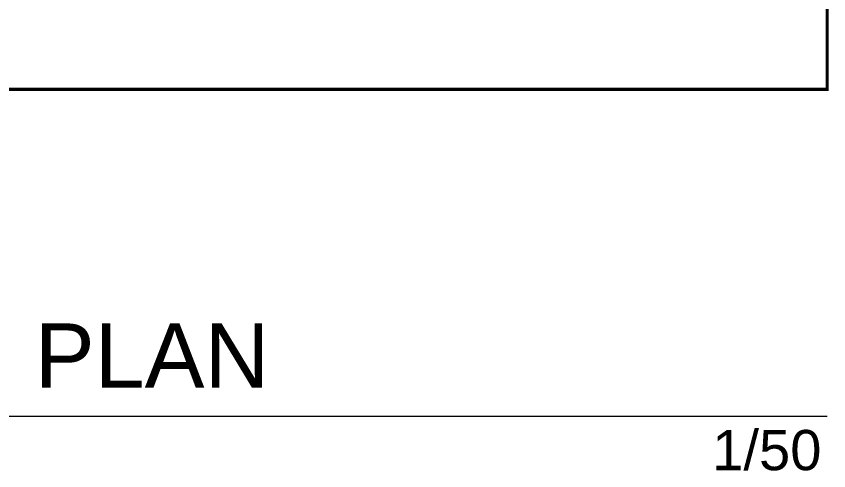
# Model space of a CAD drawing. Header units: millimetres. Extents: x 29001 to 40804, y -8833 to -5892.
# Drawn here: x 31238.8 to 31491.6, y -8799.4 to -8658 of the extents above; entities that cross this region are included whole.
import ezdxf
from ezdxf.enums import TextEntityAlignment as Align

# ---------------------------------------------------------------- set-up
doc = ezdxf.new("R2010")
doc.units = ezdxf.units.MM
doc.linetypes.add('MAVIBAHCE XREF$0$DASHDOT', pattern=[1, 0.5, -0.25, 0, -0.25])
doc.layers.get('0').update_dxf_attribs({"lineweight": 0})
doc.layers.add('xxx_Auto_Yardimci_Isaret Genel', color=51, linetype='Continuous', lineweight=0)
doc.styles.add('AUTOBAN', font='')
doc.styles.get("Standard").update_dxf_attribs({"font": 'arial.ttf'})
doc.styles.get('AUTOBAN').set_extended_font_data('Helvetica Normal Tr')

# ---------------------------------------------------------------- blocks, each defined once
blk = doc.blocks.new('TÜM LAYOOUT')
at = {"layer": 'xxx_Auto_Yardimci_Isaret Genel', "linetype": 'MAVIBAHCE XREF$0$DASHDOT', "lineweight": 0, "ltscale": 50, "const_width": 1}
blk.add_lwpolyline([(0, -124.45), (2346.26, -124.45), (2346.26, -2358.95), (0, -2358.95)], close=True, dxfattribs=at)
blk = doc.blocks.new('TITLE')
blk.add_line((7.2, 0), (83.426, 0))
blk.add_attdef('%%UTITLE', (10.225, 1.776), '', height=4)
blk.add_attdef('SHEET', text='', height=2.5).set_placement((3.804, 2.581), align=Align.MIDDLE_CENTER)
blk.add_attdef('R-XXX', text='', height=2.5).set_placement((0.38, -3.446), align=Align.CENTER)
blk.add_attdef('SCALE', text='', height=2.5).set_placement((83.072, -3.354), align=Align.RIGHT)

msp = doc.modelspace()

# ---------------------------------------------------------------- block references
at = {"color": 6}
msp.add_blockref('TÜM LAYOOUT', (29144.79, -6321.8), dxfattribs=at)
at = {"layer": 'xxx_Auto_Yardimci_Isaret Genel'}
ref = msp.add_blockref('TITLE', (31073.93, -8782.46), dxfattribs=dict(at, xscale=5, yscale=5, zscale=5))
ref.add_attrib('SCALE', '1/50', dxfattribs={"layer": '0', "height": 12.5, "style": 'AUTOBAN'}).set_placement((31489.29, -8799.23), align=Align.RIGHT)
ref.add_attrib('%%UTITLE', 'LAYOUT PLAN', (31125.05, -8773.58), dxfattribs={"layer": '0', "height": 20, "style": 'AUTOBAN'})

doc.saveas('drawing.dxf')
